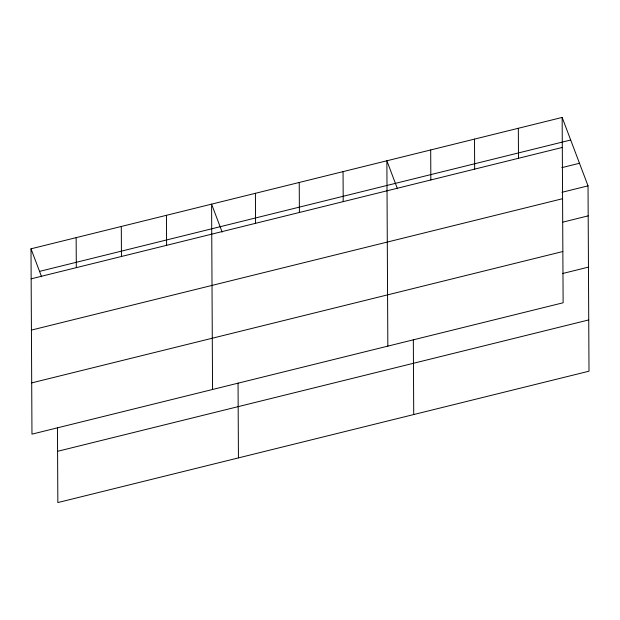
<?xml version="1.0" encoding="UTF-8"?>
<svg xmlns="http://www.w3.org/2000/svg" width="620" height="620" viewBox="0 0 620 620"><rect width="100%" height="100%" fill="white"/><g stroke="black" fill="none" stroke-linecap="round" stroke-linejoin="round"><path stroke-width="0.93" d="M562.154 117.436L563.123 302.777L31.969 434.147L31 248.806L562.154 117.436L588.031 185.853L589 371.194L57.846 502.564L57.459 427.73M39.541 271.389L570.695 140.012M31.155 278.822L562.309 147.444M561.774 167.656L579.491 163.269M561.921 192.308L588.031 185.853M31.426 330.08L562.58 198.702M563.014 222.084L588.186 215.861M31.705 382.889L562.851 251.519M562.348 273.575L588.457 267.119M57.582 451.306L588.729 319.935M397.443 188.736L386.872 160.789L387.841 346.131M222.162 232.089L211.59 204.143L212.559 389.484M31 248.806L41.571 276.752M518.336 128.27L518.49 158.286M474.509 139.113L474.672 169.12M430.691 149.947L430.846 179.963M413.331 339.706L413.718 414.548M343.054 171.624L343.209 201.639M299.235 182.466L299.39 212.474M255.409 193.3L255.572 223.316M238.049 383.059L238.437 457.901M166.447 215.31L166.602 245.319M121.295 226.478L121.45 256.486M76.152 237.638L76.306 267.654"/></g></svg>
